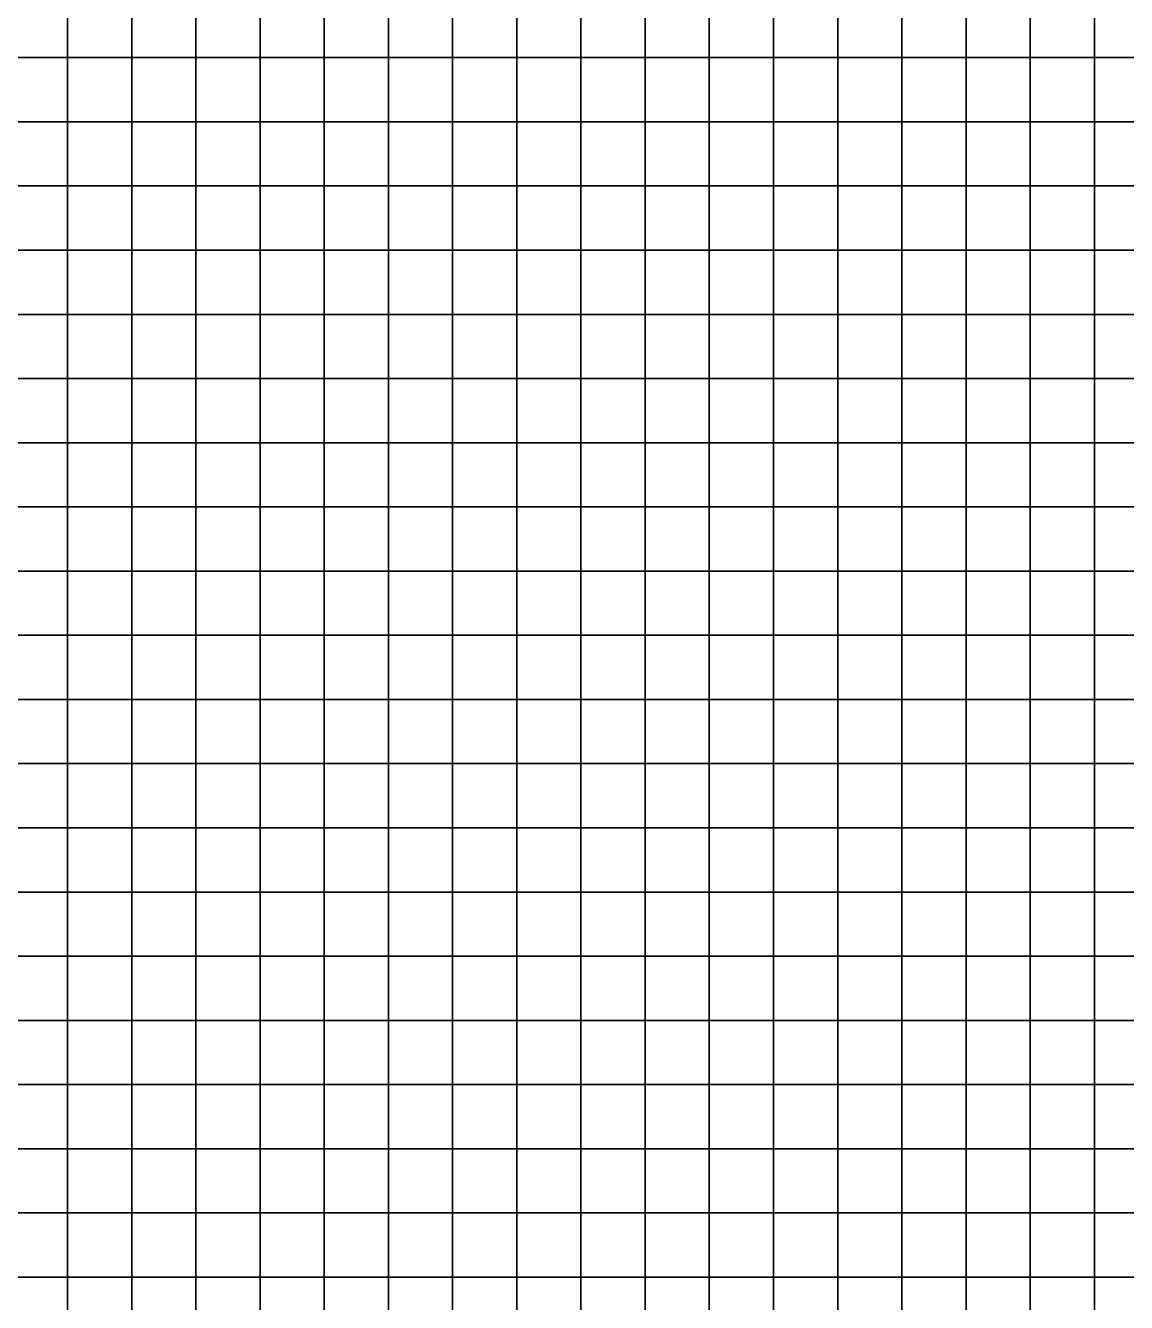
# Model space of a CAD drawing. Header units: metres. Extents: x 0 to 700, y 0 to 800.
# Drawn here: x 173.4 to 345, y 196.1 to 395 of the extents above; entities that cross this region are included whole.
import ezdxf

# ---------------------------------------------------------------- set-up
doc = ezdxf.new("R2010")
doc.units = ezdxf.units.M

msp = doc.modelspace()

# ---------------------------------------------------------------- linework, layer by layer
at = {"layer": 'C2'}
for points in [[(170, 390, -304.88), (180, 390, -304.86), (180, 400, -304.71), (170, 400, -304.83)], [(180, 390, -304.86), (190, 390, -306.52), (190, 400, -305.95), (180, 400, -304.71)], [(190, 390, -306.52), (200, 390, -307.23), (200, 400, -306.44), (190, 400, -305.95)], [(200, 390, -307.23), (210, 390, -306.8), (210, 400, -305.93), (200, 400, -306.44)], [(210, 390, -306.8), (220, 390, -305.26), (220, 400, -304.47), (210, 400, -305.93)], [(220, 390, -305.26), (230, 390, -305.47), (230, 400, -304.61), (220, 400, -304.47)], [(230, 390, -305.47), (240, 390, -306.75), (240, 400, -305.71), (230, 400, -304.61)], [(240, 390, -306.75), (250, 390, -307.17), (250, 400, -306.08), (240, 400, -305.71)], [(250, 390, -307.17), (260, 390, -306.93), (260, 400, -305.97), (250, 400, -306.08)], [(260, 390, -306.93), (270, 390, -306.02), (270, 400, -305.3), (260, 400, -305.97)], [(270, 390, -306.02), (280, 390, -306.05), (280, 400, -305.4), (270, 400, -305.3)], [(280, 390, -306.05), (290, 390, -307.15), (290, 400, -306.46), (280, 400, -305.4)], [(290, 390, -307.15), (300, 390, -306.94), (300, 400, -306.36), (290, 400, -306.46)], [(300, 390, -306.94), (310, 390, -306.25), (310, 400, -305.83), (300, 400, -306.36)], [(310, 390, -306.25), (320, 390, -305.16), (320, 400, -304.91), (310, 400, -305.83)], [(320, 390, -305.16), (330, 390, -303.72), (330, 400, -303.71), (320, 400, -304.91)], [(330, 390, -303.72), (340, 390, -302.89), (340, 400, -303), (330, 400, -303.71)], [(340, 390, -302.89), (350, 390, -301.54), (350, 400, -301.85), (340, 400, -303)], [(170, 380, -306.17), (180, 380, -306.19), (180, 390, -304.86), (170, 390, -304.88)], [(180, 380, -306.19), (190, 380, -307.78), (190, 390, -306.52), (180, 390, -304.86)], [(190, 380, -307.78), (200, 380, -308.61), (200, 390, -307.23), (190, 390, -306.52)], [(200, 380, -308.61), (210, 380, -308.37), (210, 390, -306.8), (200, 390, -307.23)], [(210, 380, -308.37), (220, 380, -307.08), (220, 390, -305.26), (210, 390, -306.8)], [(220, 380, -307.08), (230, 380, -307.36), (230, 390, -305.47), (220, 390, -305.26)], [(230, 380, -307.36), (240, 380, -308.57), (240, 390, -306.75), (230, 390, -305.47)], [(240, 380, -308.57), (250, 380, -308.99), (250, 390, -307.17), (240, 390, -306.75)], [(250, 380, -308.99), (260, 380, -308.73), (260, 390, -306.93), (250, 390, -307.17)], [(260, 380, -308.73), (270, 380, -307.54), (270, 390, -306.02), (260, 390, -306.93)], [(270, 380, -307.54), (280, 380, -307.46), (280, 390, -306.05), (270, 390, -306.02)], [(280, 380, -307.46), (290, 380, -308.34), (290, 390, -307.15), (280, 390, -306.05)], [(290, 380, -308.34), (300, 380, -307.9), (300, 390, -306.94), (290, 390, -307.15)], [(300, 380, -307.9), (310, 380, -306.89), (310, 390, -306.25), (300, 390, -306.94)], [(310, 380, -306.89), (320, 380, -305.56), (320, 390, -305.16), (310, 390, -306.25)], [(320, 380, -305.56), (330, 380, -303.82), (330, 390, -303.72), (320, 390, -305.16)], [(330, 380, -303.82), (340, 380, -302.87), (340, 390, -302.89), (330, 390, -303.72)], [(340, 380, -302.87), (350, 380, -301.25), (350, 390, -301.54), (340, 390, -302.89)], [(170, 370, -305.65), (180, 370, -305.74), (180, 380, -306.19), (170, 380, -306.17)], [(180, 370, -305.74), (190, 370, -307.54), (190, 380, -307.78), (180, 380, -306.19)], [(190, 370, -307.54), (200, 370, -308.53), (200, 380, -308.61), (190, 380, -307.78)], [(200, 370, -308.53), (210, 370, -308.39), (210, 380, -308.37), (200, 380, -308.61)], [(210, 370, -308.39), (220, 370, -307.16), (220, 380, -307.08), (210, 380, -308.37)], [(220, 370, -307.16), (230, 370, -307.49), (230, 380, -307.36), (220, 380, -307.08)], [(230, 370, -307.49), (240, 370, -308.75), (240, 380, -308.57), (230, 380, -307.36)], [(240, 370, -308.75), (250, 370, -309.24), (250, 380, -308.99), (240, 380, -308.57)], [(250, 370, -309.24), (260, 370, -308.93), (260, 380, -308.73), (250, 380, -308.99)], [(260, 370, -308.93), (270, 370, -307.7), (270, 380, -307.54), (260, 380, -308.73)], [(270, 370, -307.7), (280, 370, -307.56), (280, 380, -307.46), (270, 380, -307.54)], [(280, 370, -307.56), (290, 370, -308.4), (290, 380, -308.34), (280, 380, -307.46)], [(290, 370, -308.4), (300, 370, -307.93), (300, 380, -307.9), (290, 380, -308.34)], [(300, 370, -307.93), (310, 370, -306.86), (310, 380, -306.89), (300, 380, -307.9)], [(310, 370, -306.86), (320, 370, -305.51), (320, 380, -305.56), (310, 380, -306.89)], [(320, 370, -305.51), (330, 370, -303.79), (330, 380, -303.82), (320, 380, -305.56)], [(330, 370, -303.79), (340, 370, -302.82), (340, 380, -302.87), (330, 380, -303.82)], [(340, 370, -302.82), (350, 370, -301.21), (350, 380, -301.25), (340, 380, -302.87)], [(170, 360, -303.56), (180, 360, -303.77), (180, 370, -305.74), (170, 370, -305.65)], [(180, 360, -303.77), (190, 360, -305.9), (190, 370, -307.54), (180, 370, -305.74)], [(190, 360, -305.9), (200, 360, -307.08), (200, 370, -308.53), (190, 370, -307.54)], [(200, 360, -307.08), (210, 360, -306.95), (210, 370, -308.39), (200, 370, -308.53)], [(210, 360, -306.95), (220, 360, -305.95), (220, 370, -307.16), (210, 370, -308.39)], [(220, 360, -305.95), (230, 360, -306.35), (230, 370, -307.49), (220, 370, -307.16)], [(230, 360, -306.35), (240, 360, -307.83), (240, 370, -308.75), (230, 370, -307.49)], [(240, 360, -307.83), (250, 360, -308.39), (250, 370, -309.24), (240, 370, -308.75)], [(250, 360, -308.39), (260, 360, -308.08), (260, 370, -308.93), (250, 370, -309.24)], [(260, 360, -308.08), (270, 360, -306.99), (270, 370, -307.7), (260, 370, -308.93)], [(270, 360, -306.99), (280, 360, -306.89), (280, 370, -307.56), (270, 370, -307.7)], [(280, 360, -306.89), (290, 360, -307.51), (290, 370, -308.4), (280, 370, -307.56)], [(290, 360, -307.51), (300, 360, -307.17), (300, 370, -307.93), (290, 370, -308.4)], [(300, 360, -307.17), (310, 360, -306.32), (310, 370, -306.86), (300, 370, -307.93)], [(310, 360, -306.32), (320, 360, -305.16), (320, 370, -305.51), (310, 370, -306.86)], [(320, 360, -305.16), (330, 360, -303.66), (330, 370, -303.79), (320, 370, -305.51)], [(330, 360, -303.66), (340, 360, -302.74), (340, 370, -302.82), (330, 370, -303.79)], [(340, 360, -302.74), (350, 360, -301.33), (350, 370, -301.21), (340, 370, -302.82)], [(170, 350, -302.59), (180, 350, -302.87), (180, 360, -303.77), (170, 360, -303.56)], [(180, 350, -302.87), (190, 350, -305.05), (190, 360, -305.9), (180, 360, -303.77)], [(190, 350, -305.05), (200, 350, -306.31), (200, 360, -307.08), (190, 360, -305.9)], [(200, 350, -306.31), (210, 350, -306.29), (210, 360, -306.95), (200, 360, -307.08)], [(210, 350, -306.29), (220, 350, -305.53), (220, 360, -305.95), (210, 360, -306.95)], [(220, 350, -305.53), (230, 350, -305.99), (230, 360, -306.35), (220, 360, -305.95)], [(230, 350, -305.99), (240, 350, -307.39), (240, 360, -307.83), (230, 360, -306.35)], [(240, 350, -307.39), (250, 350, -308), (250, 360, -308.39), (240, 360, -307.83)], [(250, 350, -308), (260, 350, -307.74), (260, 360, -308.08), (250, 360, -308.39)], [(260, 350, -307.74), (270, 350, -306.81), (270, 360, -306.99), (260, 360, -308.08)], [(270, 350, -306.81), (280, 350, -306.68), (280, 360, -306.89), (270, 360, -306.99)], [(280, 350, -306.68), (290, 350, -307.15), (290, 360, -307.51), (280, 360, -306.89)], [(290, 350, -307.15), (300, 350, -306.82), (300, 360, -307.17), (290, 360, -307.51)], [(300, 350, -306.82), (310, 350, -306.01), (310, 360, -306.32), (300, 360, -307.17)], [(310, 350, -306.01), (320, 350, -305.03), (320, 360, -305.16), (310, 360, -306.32)], [(320, 350, -305.03), (330, 350, -303.71), (330, 360, -303.66), (320, 360, -305.16)], [(330, 350, -303.71), (340, 350, -302.8), (340, 360, -302.74), (330, 360, -303.66)], [(340, 350, -302.8), (350, 350, -301.52), (350, 360, -301.33), (340, 360, -302.74)], [(170, 340, -301.69), (180, 340, -302.06), (180, 350, -302.87), (170, 350, -302.59)], [(180, 340, -302.06), (190, 340, -304.18), (190, 350, -305.05), (180, 350, -302.87)], [(190, 340, -304.18), (200, 340, -305.44), (200, 350, -306.31), (190, 350, -305.05)], [(200, 340, -305.44), (210, 340, -305.57), (210, 350, -306.29), (200, 350, -306.31)], [(210, 340, -305.57), (220, 340, -305.1), (220, 350, -305.53), (210, 350, -306.29)], [(220, 340, -305.1), (230, 340, -305.65), (230, 350, -305.99), (220, 350, -305.53)], [(230, 340, -305.65), (240, 340, -307.04), (240, 350, -307.39), (230, 350, -305.99)], [(240, 340, -307.04), (250, 340, -307.74), (250, 350, -308), (240, 350, -307.39)], [(250, 340, -307.74), (260, 340, -307.64), (260, 350, -307.74), (250, 350, -308)], [(260, 340, -307.64), (270, 340, -306.93), (270, 350, -306.81), (260, 350, -307.74)], [(270, 340, -306.93), (280, 340, -306.83), (280, 350, -306.68), (270, 350, -306.81)], [(280, 340, -306.83), (290, 340, -307.17), (290, 350, -307.15), (280, 350, -306.68)], [(290, 340, -307.17), (300, 340, -306.83), (300, 350, -306.82), (290, 350, -307.15)], [(300, 340, -306.83), (310, 340, -306.02), (310, 350, -306.01), (300, 350, -306.82)], [(310, 340, -306.02), (320, 340, -305.18), (320, 350, -305.03), (310, 350, -306.01)], [(320, 340, -305.18), (330, 340, -303.98), (330, 350, -303.71), (320, 350, -305.03)], [(330, 340, -303.98), (340, 340, -303.05), (340, 350, -302.8), (330, 350, -303.71)], [(340, 340, -303.05), (350, 340, -301.82), (350, 350, -301.52), (340, 350, -302.8)], [(170, 330, -301.43), (180, 330, -301.8), (180, 340, -302.06), (170, 340, -301.69)], [(180, 330, -301.8), (190, 330, -303.61), (190, 340, -304.18), (180, 340, -302.06)], [(190, 330, -303.61), (200, 330, -304.7), (200, 340, -305.44), (190, 340, -304.18)], [(200, 330, -304.7), (210, 330, -304.96), (210, 340, -305.57), (200, 340, -305.44)], [(210, 330, -304.96), (220, 330, -304.72), (220, 340, -305.1), (210, 340, -305.57)], [(220, 330, -304.72), (230, 330, -305.3), (230, 340, -305.65), (220, 340, -305.1)], [(230, 330, -305.3), (240, 330, -306.56), (240, 340, -307.04), (230, 340, -305.65)], [(240, 330, -306.56), (250, 330, -307.24), (250, 340, -307.74), (240, 340, -307.04)], [(250, 330, -307.24), (260, 330, -307.26), (260, 340, -307.64), (250, 340, -307.74)], [(260, 330, -307.26), (270, 330, -306.7), (270, 340, -306.93), (260, 340, -307.64)], [(270, 330, -306.7), (280, 330, -306.61), (280, 340, -306.83), (270, 340, -306.93)], [(280, 330, -306.61), (290, 330, -306.84), (290, 340, -307.17), (280, 340, -306.83)], [(290, 330, -306.84), (300, 330, -306.49), (300, 340, -306.83), (290, 340, -307.17)], [(300, 330, -306.49), (310, 330, -305.71), (310, 340, -306.02), (300, 340, -306.83)], [(310, 330, -305.71), (320, 330, -304.94), (320, 340, -305.18), (310, 340, -306.02)], [(320, 330, -304.94), (330, 330, -303.86), (330, 340, -303.98), (320, 340, -305.18)], [(330, 330, -303.86), (340, 330, -303.02), (340, 340, -303.05), (330, 340, -303.98)], [(340, 330, -303.02), (350, 330, -301.9), (350, 340, -301.82), (340, 340, -303.05)], [(170, 320, -300.55), (180, 320, -301.07), (180, 330, -301.8), (170, 330, -301.43)], [(180, 320, -301.07), (190, 320, -302.78), (190, 330, -303.61), (180, 330, -301.8)], [(190, 320, -302.78), (200, 320, -303.98), (200, 330, -304.7), (190, 330, -303.61)], [(200, 320, -303.98), (210, 320, -304.55), (210, 330, -304.96), (200, 330, -304.7)], [(210, 320, -304.55), (220, 320, -304.83), (220, 330, -304.72), (210, 330, -304.96)], [(220, 320, -304.83), (230, 320, -305.56), (230, 330, -305.3), (220, 330, -304.72)], [(230, 320, -305.56), (240, 320, -306.75), (240, 330, -306.56), (230, 330, -305.3)], [(240, 320, -306.75), (250, 320, -307.43), (250, 330, -307.24), (240, 330, -306.56)], [(250, 320, -307.43), (260, 320, -307.6), (260, 330, -307.26), (250, 330, -307.24)], [(260, 320, -307.6), (270, 320, -307.22), (270, 330, -306.7), (260, 330, -307.26)], [(270, 320, -307.22), (280, 320, -307.03), (280, 330, -306.61), (270, 330, -306.7)], [(280, 320, -307.03), (290, 320, -306.92), (290, 330, -306.84), (280, 330, -306.61)], [(290, 320, -306.92), (300, 320, -306.47), (300, 330, -306.49), (290, 330, -306.84)], [(300, 320, -306.47), (310, 320, -305.73), (310, 330, -305.71), (300, 330, -306.49)], [(310, 320, -305.73), (320, 320, -305.16), (320, 330, -304.94), (310, 330, -305.71)], [(320, 320, -305.16), (330, 320, -304.27), (330, 330, -303.86), (320, 330, -304.94)], [(330, 320, -304.27), (340, 320, -303.47), (340, 330, -303.02), (330, 330, -303.86)], [(340, 320, -303.47), (350, 320, -302.49), (350, 330, -301.9), (340, 330, -303.02)], [(170, 310, -298.25), (180, 310, -298.98), (180, 320, -301.07), (170, 320, -300.55)], [(180, 310, -298.98), (190, 310, -300.99), (190, 320, -302.78), (180, 320, -301.07)], [(190, 310, -300.99), (200, 310, -302.43), (200, 320, -303.98), (190, 320, -302.78)], [(200, 310, -302.43), (210, 310, -303.28), (210, 320, -304.55), (200, 320, -303.98)], [(210, 310, -303.28), (220, 310, -303.9), (220, 320, -304.83), (210, 320, -304.55)], [(220, 310, -303.9), (230, 310, -304.92), (230, 320, -305.56), (220, 320, -304.83)], [(230, 310, -304.92), (240, 310, -306.36), (240, 320, -306.75), (230, 320, -305.56)], [(240, 310, -306.36), (250, 310, -307.23), (250, 320, -307.43), (240, 320, -306.75)], [(250, 310, -307.23), (260, 310, -307.54), (260, 320, -307.6), (250, 320, -307.43)], [(260, 310, -307.54), (270, 310, -307.51), (270, 320, -307.22), (260, 320, -307.6)], [(270, 310, -307.51), (280, 310, -307.27), (280, 320, -307.03), (270, 320, -307.22)], [(280, 310, -307.27), (290, 310, -307.02), (290, 320, -306.92), (280, 320, -307.03)], [(290, 310, -307.02), (300, 310, -306.58), (300, 320, -306.47), (290, 320, -306.92)], [(300, 310, -306.58), (310, 310, -305.98), (310, 320, -305.73), (300, 320, -306.47)], [(310, 310, -305.98), (320, 310, -305.58), (320, 320, -305.16), (310, 320, -305.73)], [(320, 310, -305.58), (330, 310, -304.97), (330, 320, -304.27), (320, 320, -305.16)], [(330, 310, -304.97), (340, 310, -304.18), (340, 320, -303.47), (330, 320, -304.27)], [(340, 310, -304.18), (350, 310, -303.44), (350, 320, -302.49), (340, 320, -303.47)], [(170, 300, -297.62), (180, 300, -298.45), (180, 310, -298.98), (170, 310, -298.25)], [(180, 300, -298.45), (190, 300, -300.37), (190, 310, -300.99), (180, 310, -298.98)], [(190, 300, -300.37), (200, 300, -301.9), (200, 310, -302.43), (190, 310, -300.99)], [(200, 300, -301.9), (210, 300, -303.06), (210, 310, -303.28), (200, 310, -302.43)], [(210, 300, -303.06), (220, 300, -304.31), (220, 310, -303.9), (210, 310, -303.28)], [(220, 300, -304.31), (230, 300, -305.61), (230, 310, -304.92), (220, 310, -303.9)], [(230, 300, -305.61), (240, 300, -307.08), (240, 310, -306.36), (230, 310, -304.92)], [(240, 300, -307.08), (250, 300, -308.09), (250, 310, -307.23), (240, 310, -306.36)], [(250, 300, -308.09), (260, 300, -308.64), (260, 310, -307.54), (250, 310, -307.23)], [(260, 300, -308.64), (270, 300, -308.88), (270, 310, -307.51), (260, 310, -307.54)], [(270, 300, -308.88), (280, 300, -308.6), (280, 310, -307.27), (270, 310, -307.51)], [(280, 300, -308.6), (290, 300, -307.95), (290, 310, -307.02), (280, 310, -307.27)], [(290, 300, -307.95), (300, 300, -307.37), (300, 310, -306.58), (290, 310, -307.02)], [(300, 300, -307.37), (310, 300, -306.75), (310, 310, -305.98), (300, 310, -306.58)], [(310, 300, -306.75), (320, 300, -306.44), (320, 310, -305.58), (310, 310, -305.98)], [(320, 300, -306.44), (330, 300, -305.91), (330, 310, -304.97), (320, 310, -305.58)], [(330, 300, -305.91), (340, 300, -305.08), (340, 310, -304.18), (330, 310, -304.97)], [(340, 300, -305.08), (350, 300, -304.39), (350, 310, -303.44), (340, 310, -304.18)], [(170, 290, -297.41), (180, 290, -298.29), (180, 300, -298.45), (170, 300, -297.62)], [(180, 290, -298.29), (190, 290, -300.14), (190, 300, -300.37), (180, 300, -298.45)], [(190, 290, -300.14), (200, 290, -301.71), (200, 300, -301.9), (190, 300, -300.37)], [(200, 290, -301.71), (210, 290, -303.14), (210, 300, -303.06), (200, 300, -301.9)], [(210, 290, -303.14), (220, 290, -304.94), (220, 300, -304.31), (210, 300, -303.06)], [(220, 290, -304.94), (230, 290, -306.42), (230, 300, -305.61), (220, 300, -304.31)], [(230, 290, -306.42), (240, 290, -307.84), (240, 300, -307.08), (230, 300, -305.61)], [(240, 290, -307.84), (250, 290, -308.87), (250, 300, -308.09), (240, 300, -307.08)], [(250, 290, -308.87), (260, 290, -309.55), (260, 300, -308.64), (250, 300, -308.09)], [(260, 290, -309.55), (270, 290, -309.98), (270, 300, -308.88), (260, 300, -308.64)], [(270, 290, -309.98), (280, 290, -309.68), (280, 300, -308.6), (270, 300, -308.88)], [(280, 290, -309.68), (290, 290, -308.68), (290, 300, -307.95), (280, 300, -308.6)], [(290, 290, -308.68), (300, 290, -308.04), (300, 300, -307.37), (290, 300, -307.95)], [(300, 290, -308.04), (310, 290, -307.47), (310, 300, -306.75), (300, 300, -307.37)], [(310, 290, -307.47), (320, 290, -307.39), (320, 300, -306.44), (310, 300, -306.75)], [(320, 290, -307.39), (330, 290, -306.98), (330, 300, -305.91), (320, 300, -306.44)], [(330, 290, -306.98), (340, 290, -306.11), (340, 300, -305.08), (330, 300, -305.91)], [(340, 290, -306.11), (350, 290, -305.45), (350, 300, -304.39), (340, 300, -305.08)], [(170, 280, -297.99), (180, 280, -298.81), (180, 290, -298.29), (170, 290, -297.41)], [(180, 280, -298.81), (190, 280, -300.38), (190, 290, -300.14), (180, 290, -298.29)], [(190, 280, -300.38), (200, 280, -301.78), (200, 290, -301.71), (190, 290, -300.14)], [(200, 280, -301.78), (210, 280, -303.23), (210, 290, -303.14), (200, 290, -301.71)], [(210, 280, -303.23), (220, 280, -305.1), (220, 290, -304.94), (210, 290, -303.14)], [(220, 280, -305.1), (230, 280, -306.58), (230, 290, -306.42), (220, 290, -304.94)], [(230, 280, -306.58), (240, 280, -307.9), (240, 290, -307.84), (230, 290, -306.42)], [(240, 280, -307.9), (250, 280, -308.8), (250, 290, -308.87), (240, 290, -307.84)], [(250, 280, -308.8), (260, 280, -309.58), (260, 290, -309.55), (250, 290, -308.87)], [(260, 280, -309.58), (270, 280, -310.21), (270, 290, -309.98), (260, 290, -309.55)], [(270, 280, -310.21), (280, 280, -310.01), (280, 290, -309.68), (270, 290, -309.98)], [(280, 280, -310.01), (290, 280, -309.12), (290, 290, -308.68), (280, 290, -309.68)], [(290, 280, -309.12), (300, 280, -308.58), (300, 290, -308.04), (290, 290, -308.68)], [(300, 280, -308.58), (310, 280, -308.15), (310, 290, -307.47), (300, 290, -308.04)], [(310, 280, -308.15), (320, 280, -308.28), (320, 290, -307.39), (310, 290, -307.47)], [(320, 280, -308.28), (330, 280, -307.91), (330, 290, -306.98), (320, 290, -307.39)], [(330, 280, -307.91), (340, 280, -307.03), (340, 290, -306.11), (330, 290, -306.98)], [(340, 280, -307.03), (350, 280, -306.39), (350, 290, -305.45), (340, 290, -306.11)], [(170, 270, -298.73), (180, 270, -299.52), (180, 280, -298.81), (170, 280, -297.99)], [(180, 270, -299.52), (190, 270, -301.05), (190, 280, -300.38), (180, 280, -298.81)], [(190, 270, -301.05), (200, 270, -302.47), (200, 280, -301.78), (190, 280, -300.38)], [(200, 270, -302.47), (210, 270, -304.11), (210, 280, -303.23), (200, 280, -301.78)], [(210, 270, -304.11), (220, 270, -306.38), (220, 280, -305.1), (210, 280, -303.23)], [(220, 270, -306.38), (230, 270, -308.01), (230, 280, -306.58), (220, 280, -305.1)], [(230, 270, -308.01), (240, 270, -309.35), (240, 280, -307.9), (230, 280, -306.58)], [(240, 270, -309.35), (250, 270, -310.25), (250, 280, -308.8), (240, 280, -307.9)], [(250, 270, -310.25), (260, 270, -311.04), (260, 280, -309.58), (250, 280, -308.8)], [(260, 270, -311.04), (270, 270, -311.66), (270, 280, -310.21), (260, 280, -309.58)], [(270, 270, -311.66), (280, 270, -311.39), (280, 280, -310.01), (270, 280, -310.21)], [(280, 270, -311.39), (290, 270, -310.22), (290, 280, -309.12), (280, 280, -310.01)], [(290, 270, -310.22), (300, 270, -309.57), (300, 280, -308.58), (290, 280, -309.12)], [(300, 270, -309.57), (310, 270, -309.12), (310, 280, -308.15), (300, 280, -308.58)], [(310, 270, -309.12), (320, 270, -309.29), (320, 280, -308.28), (310, 280, -308.15)], [(320, 270, -309.29), (330, 270, -308.91), (330, 280, -307.91), (320, 280, -308.28)], [(330, 270, -308.91), (340, 270, -308.01), (340, 280, -307.03), (330, 280, -307.91)], [(340, 270, -308.01), (350, 270, -307.34), (350, 280, -306.39), (340, 280, -307.03)], [(170, 260, -299.11), (180, 260, -299.97), (180, 270, -299.52), (170, 270, -298.73)], [(180, 260, -299.97), (190, 260, -301.68), (190, 270, -301.05), (180, 270, -299.52)], [(190, 260, -301.68), (200, 260, -303.31), (200, 270, -302.47), (190, 270, -301.05)], [(200, 260, -303.31), (210, 260, -305.26), (210, 270, -304.11), (200, 270, -302.47)], [(210, 260, -305.26), (220, 260, -307.97), (220, 270, -306.38), (210, 270, -304.11)], [(220, 260, -307.97), (230, 260, -309.89), (230, 270, -308.01), (220, 270, -306.38)], [(230, 260, -309.89), (240, 260, -311.43), (240, 270, -309.35), (230, 270, -308.01)], [(240, 260, -311.43), (250, 260, -312.5), (250, 270, -310.25), (240, 270, -309.35)], [(250, 260, -312.5), (260, 260, -313.32), (260, 270, -311.04), (250, 270, -310.25)], [(260, 260, -313.32), (270, 260, -313.92), (270, 270, -311.66), (260, 270, -311.04)], [(270, 260, -313.92), (280, 260, -313.51), (280, 270, -311.39), (270, 270, -311.66)], [(280, 260, -313.51), (290, 260, -312.04), (290, 270, -310.22), (280, 270, -311.39)], [(290, 260, -312.04), (300, 260, -311.2), (300, 270, -309.57), (290, 270, -310.22)], [(300, 260, -311.2), (310, 260, -310.56), (310, 270, -309.12), (300, 270, -309.57)], [(310, 260, -310.56), (320, 260, -310.66), (320, 270, -309.29), (310, 270, -309.12)], [(320, 260, -310.66), (330, 260, -310.2), (330, 270, -308.91), (320, 270, -309.29)], [(330, 260, -310.2), (340, 260, -309.18), (340, 270, -308.01), (330, 270, -308.91)], [(340, 260, -309.18), (350, 260, -308.43), (350, 270, -307.34), (340, 270, -308.01)], [(170, 250, -300.18), (180, 250, -301.06), (180, 260, -299.97), (170, 260, -299.11)], [(180, 250, -301.06), (190, 250, -302.63), (190, 260, -301.68), (180, 260, -299.97)], [(190, 250, -302.63), (200, 250, -304.27), (200, 260, -303.31), (190, 260, -301.68)], [(200, 250, -304.27), (210, 250, -306.33), (210, 260, -305.26), (200, 260, -303.31)], [(210, 250, -306.33), (220, 250, -309.19), (220, 260, -307.97), (210, 260, -305.26)], [(220, 250, -309.19), (230, 250, -311.23), (230, 260, -309.89), (220, 260, -307.97)], [(230, 250, -311.23), (240, 250, -312.81), (240, 260, -311.43), (230, 260, -309.89)], [(240, 250, -312.81), (250, 250, -313.91), (250, 260, -312.5), (240, 260, -311.43)], [(250, 250, -313.91), (260, 250, -314.65), (260, 260, -313.32), (250, 260, -312.5)], [(260, 250, -314.65), (270, 250, -315.16), (270, 260, -313.92), (260, 260, -313.32)], [(270, 250, -315.16), (280, 250, -314.67), (280, 260, -313.51), (270, 260, -313.92)], [(280, 250, -314.67), (290, 250, -313.1), (290, 260, -312.04), (280, 260, -313.51)], [(290, 250, -313.1), (300, 250, -312.16), (300, 260, -311.2), (290, 260, -312.04)], [(300, 250, -312.16), (310, 250, -311.4), (310, 260, -310.56), (300, 260, -311.2)], [(310, 250, -311.4), (320, 250, -311.28), (320, 260, -310.66), (310, 260, -310.56)], [(320, 250, -311.28), (330, 250, -310.77), (330, 260, -310.2), (320, 260, -310.66)], [(330, 250, -310.77), (340, 250, -309.78), (340, 260, -309.18), (330, 260, -310.2)], [(340, 250, -309.78), (350, 250, -309.08), (350, 260, -308.43), (340, 260, -309.18)], [(170, 240, -301.4), (180, 240, -302.3), (180, 250, -301.06), (170, 250, -300.18)], [(180, 240, -302.3), (190, 240, -303.64), (190, 250, -302.63), (180, 250, -301.06)], [(190, 240, -303.64), (200, 240, -305.23), (200, 250, -304.27), (190, 250, -302.63)], [(200, 240, -305.23), (210, 240, -307.25), (210, 250, -306.33), (200, 250, -304.27)], [(210, 240, -307.25), (220, 240, -310.16), (220, 250, -309.19), (210, 250, -306.33)], [(220, 240, -310.16), (230, 240, -312.06), (230, 250, -311.23), (220, 250, -309.19)], [(230, 240, -312.06), (240, 240, -313.38), (240, 250, -312.81), (230, 250, -311.23)], [(240, 240, -313.38), (250, 240, -314.29), (250, 250, -313.91), (240, 250, -312.81)], [(250, 240, -314.29), (260, 240, -314.86), (260, 250, -314.65), (250, 250, -313.91)], [(260, 240, -314.86), (270, 240, -315.26), (270, 250, -315.16), (260, 250, -314.65)], [(270, 240, -315.26), (280, 240, -314.75), (280, 250, -314.67), (270, 250, -315.16)], [(280, 240, -314.75), (290, 240, -313.12), (290, 250, -313.1), (280, 250, -314.67)], [(290, 240, -313.12), (300, 240, -312.2), (300, 250, -312.16), (290, 250, -313.1)], [(300, 240, -312.2), (310, 240, -311.49), (310, 250, -311.4), (300, 250, -312.16)], [(310, 240, -311.49), (320, 240, -311.37), (320, 250, -311.28), (310, 250, -311.4)], [(320, 240, -311.37), (330, 240, -310.96), (330, 250, -310.77), (320, 250, -311.28)], [(330, 240, -310.96), (340, 240, -310.14), (340, 250, -309.78), (330, 250, -310.77)], [(340, 240, -310.14), (350, 240, -309.61), (350, 250, -309.08), (340, 250, -309.78)], [(170, 230, -302.09), (180, 230, -303.12), (180, 240, -302.3), (170, 240, -301.4)], [(180, 230, -303.12), (190, 230, -304.47), (190, 240, -303.64), (180, 240, -302.3)], [(190, 230, -304.47), (200, 230, -306), (200, 240, -305.23), (190, 240, -303.64)], [(200, 230, -306), (210, 230, -307.86), (210, 240, -307.25), (200, 240, -305.23)], [(210, 230, -307.86), (220, 230, -310.73), (220, 240, -310.16), (210, 240, -307.25)], [(220, 230, -310.73), (230, 230, -312.29), (230, 240, -312.06), (220, 240, -310.16)], [(230, 230, -312.29), (240, 230, -313.27), (240, 240, -313.38), (230, 240, -312.06)], [(240, 230, -313.27), (250, 230, -313.89), (250, 240, -314.29), (240, 240, -313.38)], [(250, 230, -313.89), (260, 230, -314.24), (260, 240, -314.86), (250, 240, -314.29)], [(260, 230, -314.24), (270, 230, -314.59), (270, 240, -315.26), (260, 240, -314.86)], [(270, 230, -314.59), (280, 230, -314.16), (280, 240, -314.75), (270, 240, -315.26)], [(280, 230, -314.16), (290, 230, -312.43), (290, 240, -313.12), (280, 240, -314.75)], [(290, 230, -312.43), (300, 230, -311.72), (300, 240, -312.2), (290, 240, -313.12)], [(300, 230, -311.72), (310, 230, -311.19), (310, 240, -311.49), (300, 240, -312.2)], [(310, 230, -311.19), (320, 230, -311.11), (320, 240, -311.37), (310, 240, -311.49)], [(320, 230, -311.11), (330, 230, -310.9), (330, 240, -310.96), (320, 240, -311.37)], [(330, 230, -310.9), (340, 230, -310.29), (340, 240, -310.14), (330, 240, -310.96)], [(340, 230, -310.29), (350, 230, -310.06), (350, 240, -309.61), (340, 240, -310.14)], [(170, 220, -303.66), (180, 220, -304.8), (180, 230, -303.12), (170, 230, -302.09)], [(180, 220, -304.8), (190, 220, -305.97), (190, 230, -304.47), (180, 230, -303.12)], [(190, 220, -305.97), (200, 220, -307.48), (200, 230, -306), (190, 230, -304.47)], [(200, 220, -307.48), (210, 220, -309.32), (210, 230, -307.86), (200, 230, -306)], [(210, 220, -309.32), (220, 220, -312.14), (220, 230, -310.73), (210, 230, -307.86)], [(220, 220, -312.14), (230, 220, -313.52), (230, 230, -312.29), (220, 230, -310.73)], [(230, 220, -313.52), (240, 220, -314.18), (240, 230, -313.27), (230, 230, -312.29)], [(240, 220, -314.18), (250, 220, -314.61), (250, 230, -313.89), (240, 230, -313.27)], [(250, 220, -314.61), (260, 220, -314.78), (260, 230, -314.24), (250, 230, -313.89)], [(260, 220, -314.78), (270, 220, -314.96), (270, 230, -314.59), (260, 230, -314.24)], [(270, 220, -314.96), (280, 220, -314.44), (280, 230, -314.16), (270, 230, -314.59)], [(280, 220, -314.44), (290, 220, -312.66), (290, 230, -312.43), (280, 230, -314.16)], [(290, 220, -312.66), (300, 220, -311.89), (300, 230, -311.72), (290, 230, -312.43)], [(300, 220, -311.89), (310, 220, -311.27), (310, 230, -311.19), (300, 230, -311.72)], [(310, 220, -311.27), (320, 220, -310.97), (320, 230, -311.11), (310, 230, -311.19)], [(320, 220, -310.97), (330, 220, -310.77), (330, 230, -310.9), (320, 230, -311.11)], [(330, 220, -310.77), (340, 220, -310.34), (340, 230, -310.29), (330, 230, -310.9)], [(340, 220, -310.34), (350, 220, -310.31), (350, 230, -310.06), (340, 230, -310.29)], [(170, 210, -304.8), (180, 210, -306.2), (180, 220, -304.8), (170, 220, -303.66)], [(180, 210, -306.2), (190, 210, -307.56), (190, 220, -305.97), (180, 220, -304.8)], [(190, 210, -307.56), (200, 210, -309.33), (200, 220, -307.48), (190, 220, -305.97)], [(200, 210, -309.33), (210, 210, -311.5), (210, 220, -309.32), (200, 220, -307.48)], [(210, 210, -311.5), (220, 210, -314.64), (220, 220, -312.14), (210, 220, -309.32)], [(220, 210, -314.64), (230, 210, -316.11), (230, 220, -313.52), (220, 220, -312.14)], [(230, 210, -316.11), (240, 210, -316.67), (240, 220, -314.18), (230, 220, -313.52)], [(240, 210, -316.67), (250, 210, -317.08), (250, 220, -314.61), (240, 220, -314.18)], [(250, 210, -317.08), (260, 210, -317.04), (260, 220, -314.78), (250, 220, -314.61)], [(260, 210, -317.04), (270, 210, -316.86), (270, 220, -314.96), (260, 220, -314.78)], [(270, 210, -316.86), (280, 210, -316.03), (280, 220, -314.44), (270, 220, -314.96)], [(280, 210, -316.03), (290, 210, -313.83), (290, 220, -312.66), (280, 220, -314.44)], [(290, 210, -313.83), (300, 210, -312.7), (300, 220, -311.89), (290, 220, -312.66)], [(300, 210, -312.7), (310, 210, -311.8), (310, 220, -311.27), (300, 220, -311.89)], [(310, 210, -311.8), (320, 210, -311.12), (320, 220, -310.97), (310, 220, -311.27)], [(320, 210, -311.12), (330, 210, -310.87), (330, 220, -310.77), (320, 220, -310.97)], [(330, 210, -310.87), (340, 210, -310.53), (340, 220, -310.34), (330, 220, -310.77)], [(340, 210, -310.53), (350, 210, -310.58), (350, 220, -310.31), (340, 220, -310.34)], [(170, 200, -305.96), (180, 200, -307.62), (180, 210, -306.2), (170, 210, -304.8)], [(180, 200, -307.62), (190, 200, -309.01), (190, 210, -307.56), (180, 210, -306.2)], [(190, 200, -309.01), (200, 200, -310.92), (200, 210, -309.33), (190, 210, -307.56)], [(200, 200, -310.92), (210, 200, -313.23), (210, 210, -311.5), (200, 210, -309.33)], [(210, 200, -313.23), (220, 200, -316.31), (220, 210, -314.64), (210, 210, -311.5)], [(220, 200, -316.31), (230, 200, -317.73), (230, 210, -316.11), (220, 210, -314.64)], [(230, 200, -317.73), (240, 200, -318.17), (240, 210, -316.67), (230, 210, -316.11)], [(240, 200, -318.17), (250, 200, -318.46), (250, 210, -317.08), (240, 210, -316.67)], [(250, 200, -318.46), (260, 200, -318.27), (260, 210, -317.04), (250, 210, -317.08)], [(260, 200, -318.27), (270, 200, -317.91), (270, 210, -316.86), (260, 210, -317.04)], [(270, 200, -317.91), (280, 200, -316.92), (280, 210, -316.03), (270, 210, -316.86)], [(280, 200, -316.92), (290, 200, -314.72), (290, 210, -313.83), (280, 210, -316.03)], [(290, 200, -314.72), (300, 200, -313.45), (300, 210, -312.7), (290, 210, -313.83)], [(300, 200, -313.45), (310, 200, -312.35), (310, 210, -311.8), (300, 210, -312.7)], [(310, 200, -312.35), (320, 200, -311.42), (320, 210, -311.12), (310, 210, -311.8)], [(320, 200, -311.42), (330, 200, -311.04), (330, 210, -310.87), (320, 210, -311.12)], [(330, 200, -311.04), (340, 200, -310.73), (340, 210, -310.53), (330, 210, -310.87)], [(340, 200, -310.73), (350, 200, -310.83), (350, 210, -310.58), (340, 210, -310.53)], [(170, 190, -306.95), (180, 190, -308.79), (180, 200, -307.62), (170, 200, -305.96)], [(180, 190, -308.79), (190, 190, -310.17), (190, 200, -309.01), (180, 200, -307.62)], [(190, 190, -310.17), (200, 190, -312.09), (200, 200, -310.92), (190, 200, -309.01)], [(200, 190, -312.09), (210, 190, -314.38), (210, 200, -313.23), (200, 200, -310.92)], [(210, 190, -314.38), (220, 190, -317.38), (220, 200, -316.31), (210, 200, -313.23)], [(220, 190, -317.38), (230, 190, -318.64), (230, 200, -317.73), (220, 200, -316.31)], [(230, 190, -318.64), (240, 190, -318.75), (240, 200, -318.17), (230, 200, -317.73)], [(240, 190, -318.75), (250, 190, -318.85), (250, 200, -318.46), (240, 200, -318.17)], [(250, 190, -318.85), (260, 190, -318.59), (260, 200, -318.27), (250, 200, -318.46)], [(260, 190, -318.59), (270, 190, -318.25), (270, 200, -317.91), (260, 200, -318.27)], [(270, 190, -318.25), (280, 190, -317.29), (280, 200, -316.92), (270, 200, -317.91)], [(280, 190, -317.29), (290, 190, -315.1), (290, 200, -314.72), (280, 200, -316.92)], [(290, 190, -315.1), (300, 190, -313.86), (300, 200, -313.45), (290, 200, -314.72)], [(300, 190, -313.86), (310, 190, -312.84), (310, 200, -312.35), (300, 200, -313.45)], [(310, 190, -312.84), (320, 190, -311.92), (320, 200, -311.42), (310, 200, -312.35)], [(320, 190, -311.92), (330, 190, -311.58), (330, 200, -311.04), (320, 200, -311.42)], [(330, 190, -311.58), (340, 190, -311.26), (340, 200, -310.73), (330, 200, -311.04)], [(340, 190, -311.26), (350, 190, -311.39), (350, 200, -310.83), (340, 200, -310.73)]]:
    msp.add_3dface(points, dxfattribs=at)

doc.saveas('drawing.dxf')
